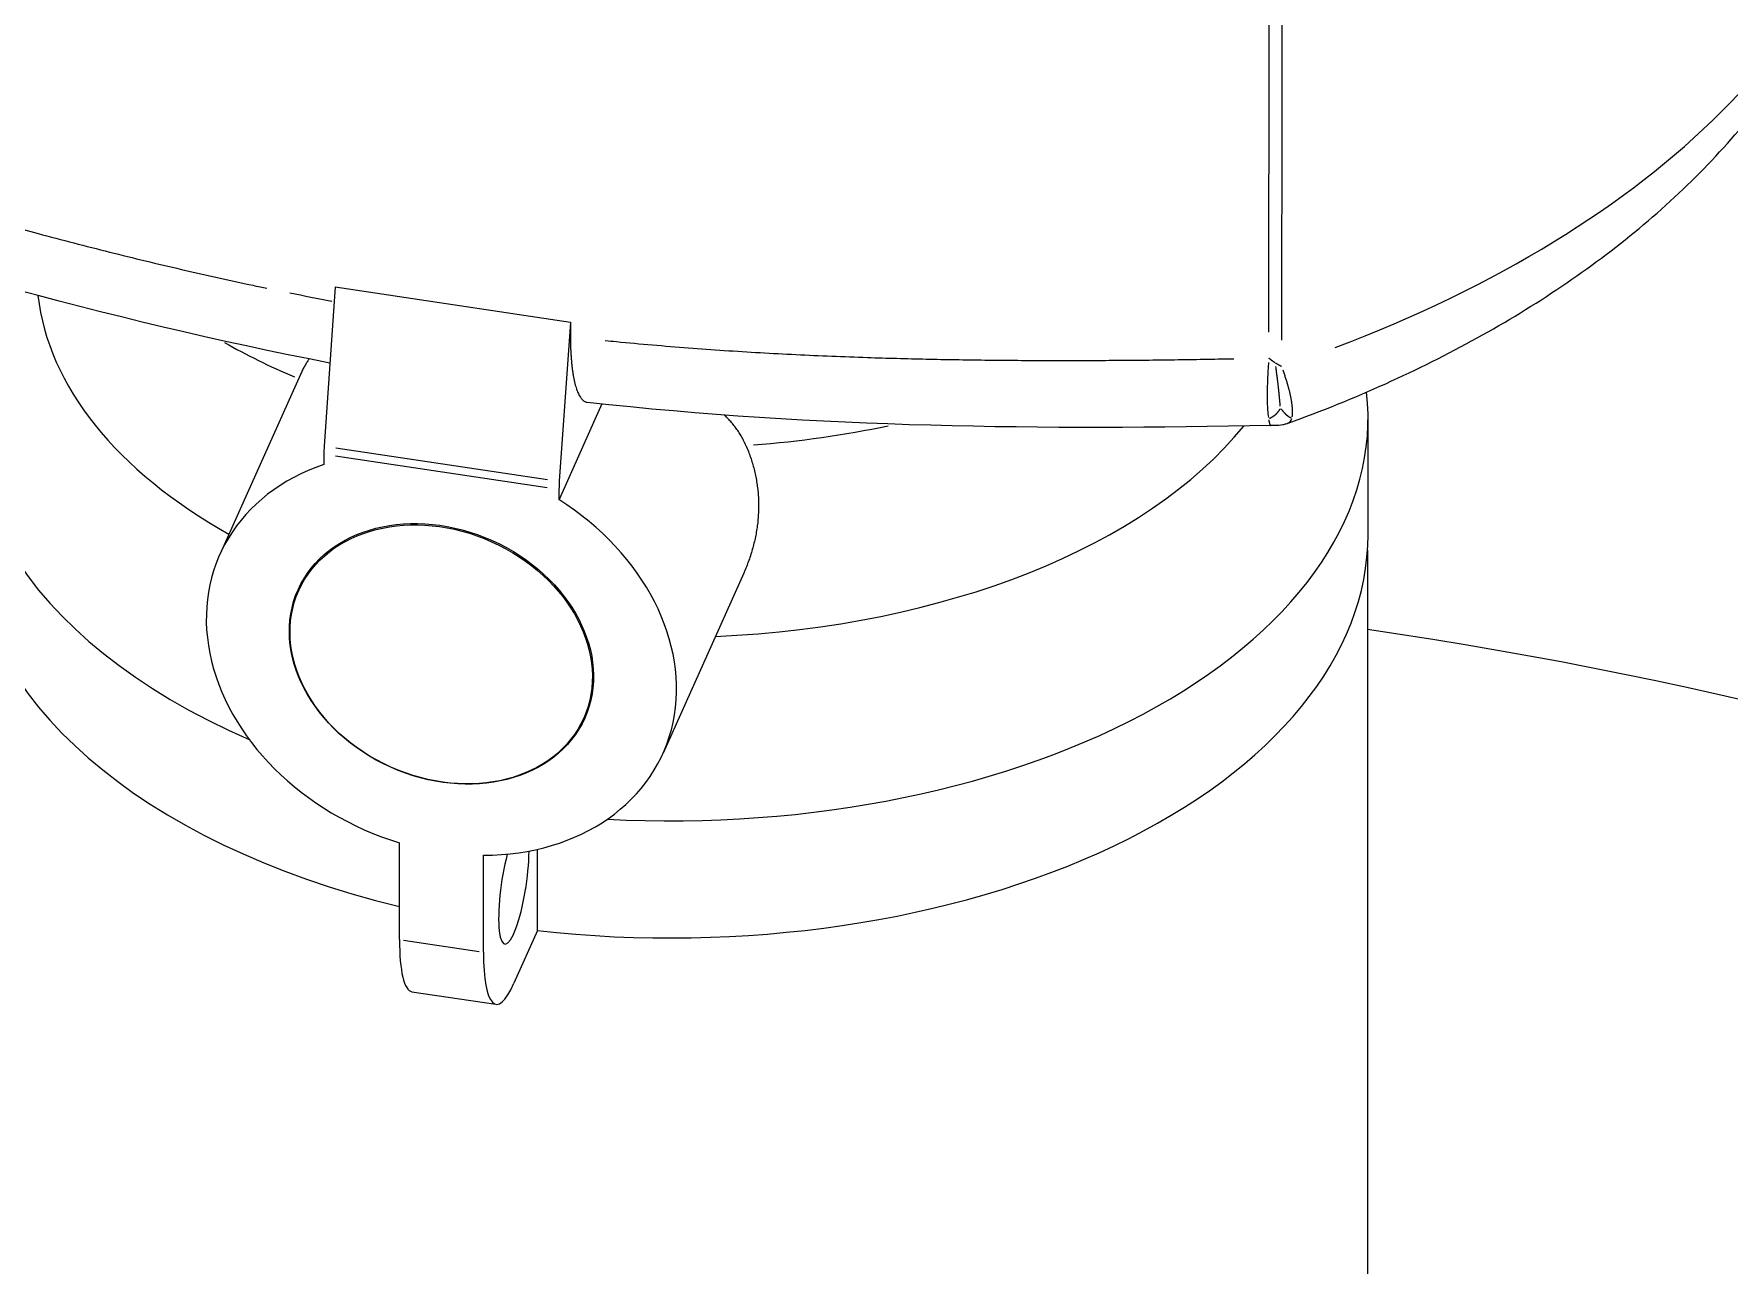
# Model space of a CAD drawing. Header units: millimetres. Extents: x 0 to 89100, y 0 to 63000.
# Drawn here: x 72121.01 to 72157.66, y 56203.54 to 56230.15 of the extents above; entities that cross this region are included whole.
import ezdxf

# ---------------------------------------------------------------- set-up
doc = ezdxf.new("R2010")
doc.units = ezdxf.units.MM
doc.header["$LTSCALE"] = 150
doc.layers.add('Visible', color=7, linetype='Continuous', lineweight=25)
doc.layers.add('Visible Narrow', color=7, linetype='Continuous', lineweight=18)

msp = doc.modelspace()

# ---------------------------------------------------------------- linework, layer by layer
at = {"layer": 'Visible'}
for p, q in [((72127.525, 56224.681), (72127.286, 56221.241)), ((72127.525, 56224.681), (72132.608, 56223.922)), ((72132.608, 56223.922), (72132.369, 56220.482)), ((72132.608, 56223.922), (72132.609, 56223.604)), ((72126.772, 56222.788), (72125.029, 56218.897)), ((72133.288, 56222.152), (72132.363, 56220.085)), ((72147.747, 56221.685), (72147.747, 56221.685)), ((72149.852, 56219.327), (72149.852, 56221.857)), ((72127.28, 56221.068), (72127.28, 56220.844)), ((72132.363, 56220.085), (72132.363, 56220.309)), ((72149.841, 56218.995), (72149.841, 56198.514)), ((72136.356, 56218.499), (72134.613, 56214.606)), ((72128.913, 56210.58), (72128.913, 56212.67)), ((72130.729, 56210.309), (72130.729, 56212.399)), ((72131.895, 56210.771), (72131.895, 56212.529)), ((72131.895, 56210.771), (72131.386, 56209.633)), ((72129.183, 56209.451), (72130.998, 56209.18))]:
    msp.add_line(p, q, dxfattribs=at)
for centre, major_axis, ratio, start_param, end_param in [((68289.516, 57194.934), (-6187.5, 0), 0.57735, 6.096202, 9.616876), ((68289.516, 57194.934), (6112.5, 0), 0.57735, 4.532673, 6.283185), ((72134.758, 56225.012), (-13.688, 0), 0.57735, 0.065218, 0.800605), ((72134.758, 56221.857), (-15.094, 0), 0.57735, 6.02289, 7.207681), ((72134.758, 56221.857), (15.094, 0), 0.57735, 4.622713, 6.3465), ((72134.758, 56225.012), (-13.687, 0), 0.57735, 1.642808, 2.705586), ((72127.467, 56221.487), (-0.111, -0.742), 0.204352, 5.081396, 5.343196), ((72129.821, 56216.752), (-4.792, 2.145), 0.790511, 5.576175, 8.014634), ((72132.55, 56220.728), (-0.111, -0.742), 0.204352, 5.081396, 5.343196), ((72129.821, 56216.752), (4.792, -2.145), 0.790511, 5.23211, 7.67057), ((72134.758, 56219.327), (-15.094, 0), 0.57735, 0, 1.173196), ((72134.758, 56219.327), (15.094, 0), 0.57735, 4.521573, 6.283185), ((72134.761, 56182.629), (61.875, 0), 0.57735, 1.816979, 7.607799), ((72131.386, 56211.776), (-0.194, -1.298), 0.204352, 4.220535, 8.467336), ((72129.57, 56212.047), (-0.387, -2.596), 0.204352, 5.343196, 6.283185), ((72131.386, 56211.776), (-0.387, -2.596), 0.204352, 5.343196, 6.913992)]:
    msp.add_ellipse(centre, major_axis=major_axis, ratio=ratio, start_param=start_param, end_param=end_param, dxfattribs=at)
for centre, major_axis in [((72129.821, 56216.752), (-3.099, 1.387)), ((72129.816, 56216.741), (-3.08, 1.379))]:
    msp.add_ellipse(centre, major_axis=major_axis, ratio=0.790511, dxfattribs=at)
for points, knots in [([(72148.127, 56221.735), (72149.57, 56222.261), (72150.939, 56222.876), (72153.481, 56224.281), (72154.656, 56225.07), (72156.763, 56226.821), (72157.697, 56227.784), (72159.261, 56229.881), (72159.892, 56231.017), (72160.765, 56233.421), (72161.003, 56234.689), (72161.016, 56235.962)], [5.528372, 5.528372, 5.528372, 5.528372, 5.728675, 5.728675, 5.929002, 5.929002, 6.129329, 6.129329, 6.329655, 6.329655, 6.529982, 6.529982, 6.529982, 6.529982]), ([(72132.609, 56223.604), (72132.609, 56223.567), (72132.609, 56223.53), (72132.61, 56223.495), (72132.61, 56223.459), (72132.611, 56223.424), (72132.612, 56223.389), (72132.613, 56223.355), (72132.615, 56223.321), (72132.616, 56223.288), (72132.618, 56223.255), (72132.62, 56223.222), (72132.622, 56223.19), (72132.624, 56223.158), (72132.626, 56223.127), (72132.629, 56223.097), (72132.631, 56223.066), (72132.634, 56223.036), (72132.637, 56223.007), (72132.64, 56222.978), (72132.643, 56222.949), (72132.647, 56222.921), (72132.65, 56222.893), (72132.654, 56222.866), (72132.658, 56222.84), (72132.662, 56222.813), (72132.666, 56222.788), (72132.671, 56222.763), (72132.675, 56222.738), (72132.68, 56222.714), (72132.684, 56222.691), (72132.689, 56222.667), (72132.694, 56222.645), (72132.699, 56222.623), (72132.704, 56222.601), (72132.71, 56222.58), (72132.715, 56222.56), (72132.721, 56222.54), (72132.727, 56222.52), (72132.733, 56222.502), (72132.738, 56222.483), (72132.744, 56222.466), (72132.751, 56222.449), (72132.763, 56222.415), (72132.777, 56222.384), (72132.791, 56222.356), (72132.798, 56222.342), (72132.805, 56222.329), (72132.812, 56222.317), (72132.82, 56222.305), (72132.827, 56222.293), (72132.835, 56222.283), (72132.843, 56222.272), (72132.851, 56222.262), (72132.859, 56222.253), (72132.867, 56222.245), (72132.875, 56222.237), (72132.883, 56222.229), (72132.891, 56222.222), (72132.9, 56222.216), (72132.908, 56222.211), (72132.917, 56222.205), (72132.926, 56222.201), (72132.935, 56222.197), (72132.944, 56222.194), (72132.953, 56222.191), (72132.962, 56222.189), (72132.966, 56222.188), (72132.97, 56222.187), (72132.974, 56222.187)], [0, 0, 0, 0, 0.181843, 0.181843, 0.181843, 0.36381, 0.36381, 0.36381, 0.545725, 0.545725, 0.545725, 0.727591, 0.727591, 0.727591, 0.909954, 0.909954, 0.909954, 1.092785, 1.092785, 1.092785, 1.275972, 1.275972, 1.275972, 1.459385, 1.459385, 1.459385, 1.642874, 1.642874, 1.642874, 1.82628, 1.82628, 1.82628, 2.009437, 2.009437, 2.009437, 2.19217, 2.19217, 2.19217, 2.374309, 2.374309, 2.374309, 2.556314, 2.556314, 2.556314, 2.921866, 2.921866, 2.921866, 3.105143, 3.105143, 3.105143, 3.288566, 3.288566, 3.288566, 3.471991, 3.471991, 3.471991, 3.65528, 3.65528, 3.65528, 3.838299, 3.838299, 3.838299, 4.020924, 4.020924, 4.020924, 4.203041, 4.203041, 4.203041, 4.285114, 4.285114, 4.285114, 4.285114]), ([(72126.961, 56223.124), (72126.955, 56223.115), (72126.949, 56223.107), (72126.943, 56223.098), (72126.928, 56223.076), (72126.913, 56223.053), (72126.898, 56223.03), (72126.884, 56223.006), (72126.869, 56222.981), (72126.855, 56222.956), (72126.841, 56222.93), (72126.827, 56222.903), (72126.813, 56222.876), (72126.799, 56222.848), (72126.786, 56222.819), (72126.772, 56222.79), (72126.772, 56222.789), (72126.772, 56222.789), (72126.772, 56222.788)], [5.125825, 5.125825, 5.125825, 5.125825, 5.2035507, 5.2035507, 5.2035507, 5.3956367, 5.3956367, 5.3956367, 5.5879101, 5.5879101, 5.5879101, 5.7801472, 5.7801472, 5.7801472, 5.9722048, 5.9722048, 5.9722048, 5.9756688, 5.9756688, 5.9756688, 5.9756688]), ([(72136.403, 56221.255), (72136.388, 56221.29), (72136.371, 56221.326), (72136.354, 56221.36), (72136.337, 56221.394), (72136.318, 56221.427), (72136.3, 56221.46), (72136.281, 56221.492), (72136.261, 56221.524), (72136.241, 56221.555), (72136.22, 56221.586), (72136.199, 56221.616), (72136.178, 56221.645), (72136.156, 56221.674), (72136.134, 56221.702), (72136.111, 56221.73), (72136.088, 56221.757), (72136.064, 56221.784), (72136.04, 56221.81), (72136.016, 56221.835), (72135.991, 56221.86), (72135.966, 56221.885), (72135.957, 56221.894), (72135.947, 56221.903), (72135.938, 56221.912)], [0, 0, 0, 0, 0.192051, 0.192051, 0.192051, 0.384097, 0.384097, 0.384097, 0.576228, 0.576228, 0.576228, 0.768555, 0.768555, 0.768555, 0.960896, 0.960896, 0.960896, 1.153009, 1.153009, 1.153009, 1.345132, 1.345132, 1.345132, 1.417317, 1.417317, 1.417317, 1.417317]), ([(72148.127, 56221.735), (72148.11, 56221.729), (72148.092, 56221.723), (72148.052, 56221.711), (72148.03, 56221.705), (72147.953, 56221.69), (72147.896, 56221.687), (72147.812, 56221.686), (72147.78, 56221.686), (72147.747, 56221.685)], [0, 0, 0, 0, 0.00746636, 0.00746636, 0.01716342, 0.01716342, 0.04024821, 0.04024821, 0.0543871, 0.0543871, 0.0543871, 0.0543871]), ([(72136.403, 56221.255), (72136.422, 56221.213), (72136.439, 56221.17), (72136.456, 56221.128), (72136.472, 56221.085), (72136.488, 56221.043), (72136.502, 56221), (72136.517, 56220.957), (72136.531, 56220.914), (72136.544, 56220.87), (72136.557, 56220.827), (72136.569, 56220.784), (72136.58, 56220.74), (72136.591, 56220.696), (72136.601, 56220.652), (72136.61, 56220.608), (72136.619, 56220.563), (72136.627, 56220.519), (72136.635, 56220.474), (72136.642, 56220.429), (72136.648, 56220.385), (72136.654, 56220.34), (72136.659, 56220.295), (72136.664, 56220.25), (72136.667, 56220.205), (72136.671, 56220.159), (72136.673, 56220.114), (72136.675, 56220.069), (72136.677, 56220.023), (72136.677, 56219.978), (72136.677, 56219.932), (72136.677, 56219.886), (72136.675, 56219.841), (72136.673, 56219.795), (72136.671, 56219.749), (72136.668, 56219.703), (72136.664, 56219.658), (72136.66, 56219.612), (72136.655, 56219.566), (72136.649, 56219.52), (72136.643, 56219.474), (72136.636, 56219.429), (72136.628, 56219.383), (72136.62, 56219.337), (72136.611, 56219.291), (72136.601, 56219.246), (72136.591, 56219.2), (72136.581, 56219.154), (72136.569, 56219.109), (72136.557, 56219.063), (72136.545, 56219.018), (72136.532, 56218.973), (72136.518, 56218.928), (72136.504, 56218.882), (72136.489, 56218.837), (72136.473, 56218.792), (72136.457, 56218.748), (72136.44, 56218.703), (72136.423, 56218.658), (72136.405, 56218.614), (72136.386, 56218.569), (72136.376, 56218.546), (72136.366, 56218.522), (72136.356, 56218.499)], [0, 0, 0, 0, 0.22414, 0.22414, 0.22414, 0.447919, 0.447919, 0.447919, 0.671258, 0.671258, 0.671258, 0.894602, 0.894602, 0.894602, 1.11812, 1.11812, 1.11812, 1.341678, 1.341678, 1.341678, 1.565146, 1.565146, 1.565146, 1.788406, 1.788406, 1.788406, 2.011726, 2.011726, 2.011726, 2.235179, 2.235179, 2.235179, 2.458632, 2.458632, 2.458632, 2.681949, 2.681949, 2.681949, 2.905201, 2.905201, 2.905201, 3.128628, 3.128628, 3.128628, 3.352113, 3.352113, 3.352113, 3.575523, 3.575523, 3.575523, 3.798762, 3.798762, 3.798762, 4.022196, 4.022196, 4.022196, 4.245868, 4.245868, 4.245868, 4.469661, 4.469661, 4.469661, 4.588745, 4.588745, 4.588745, 4.588745])]:
    msp.add_open_spline(points, degree=3, knots=knots, dxfattribs=at)
for points in [[(72127.411, 56223.036), (72122.59, 56223.963), (72117.807, 56225.361), (72113.08, 56226.865)], [(72147.747, 56221.685), (72142.879, 56221.59), (72137.941, 56221.627), (72132.974, 56222.187)]]:
    msp.add_open_spline(points, degree=3, dxfattribs=at)
at = {"layer": 'Visible Narrow'}
for p, q in [((72127.54, 56221.203), (72132.115, 56220.52)), ((72127.534, 56221.03), (72132.108, 56220.347)), ((72129.004, 56210.566), (72130.638, 56210.323))]:
    msp.add_line(p, q, dxfattribs=at)
for centre, major_axis, ratio, start_param, end_param in [((72134.758, 56236.055), (26.259, 0), 0.57735, 5.292201, 6.225182), ((72130.071, 56273.557), (55.947, -24.735), 0.785442, 4.987077, 5.002381), ((72134.758, 56229.1), (13.688, 0), 0.57735, 3.93254, 4.077713), ((72134.758, 56229.1), (13.688, 0), 0.57735, 4.845101, 5.06457)]:
    msp.add_ellipse(centre, major_axis=major_axis, ratio=ratio, start_param=start_param, end_param=end_param, dxfattribs=at)
for points, knots in [([(72147.705, 56223.701), (72147.709, 56225.786), (72147.712, 56227.87), (72147.717, 56231.2), (72147.719, 56232.444), (72147.721, 56233.688)], [107.904507, 107.904507, 107.904507, 107.904507, 118.185983, 118.185983, 124.323243, 124.323243, 124.323243, 124.323243]), ([(72147.988, 56223.534), (72147.991, 56225.682), (72147.994, 56227.83), (72148, 56231.282), (72148.002, 56232.586), (72148.004, 56233.891)], [107.593406, 107.593406, 107.593406, 107.593406, 118.185983, 118.185983, 124.618804, 124.618804, 124.618804, 124.618804]), ([(72117.952, 56226.711), (72118.155, 56226.652), (72118.359, 56226.593), (72118.773, 56226.475), (72118.985, 56226.414), (72119.407, 56226.295), (72119.619, 56226.236), (72120.254, 56226.061), (72120.677, 56225.946), (72121.616, 56225.697), (72122.132, 56225.564), (72122.906, 56225.37), (72123.164, 56225.307), (72123.681, 56225.182), (72123.94, 56225.121), (72124.457, 56225.001), (72124.716, 56224.943), (72125.234, 56224.827), (72125.493, 56224.771), (72125.851, 56224.695), (72125.949, 56224.675), (72126.048, 56224.654)], [125.936663, 125.936663, 125.936663, 125.936663, 126.79939, 126.79939, 127.69557, 127.69557, 128.592549, 128.592549, 130.389037, 130.389037, 132.576945, 132.576945, 133.672915, 133.672915, 134.770233, 134.770233, 135.86876, 135.86876, 136.968526, 136.968526, 137.386655, 137.386655, 137.386655, 137.386655]), ([(72133.363, 56223.524), (72133.443, 56223.516), (72133.524, 56223.508), (72133.863, 56223.475), (72134.122, 56223.451), (72134.64, 56223.406), (72134.899, 56223.385), (72135.417, 56223.345), (72135.676, 56223.327), (72136.193, 56223.292), (72136.452, 56223.276), (72136.968, 56223.247), (72137.226, 56223.233), (72138, 56223.195), (72138.515, 56223.174), (72139.454, 56223.143), (72139.877, 56223.132), (72140.512, 56223.118), (72140.723, 56223.114), (72141.145, 56223.107), (72141.356, 56223.104), (72141.778, 56223.099), (72141.989, 56223.097), (72142.411, 56223.094), (72142.622, 56223.093), (72143.043, 56223.092), (72143.253, 56223.092), (72143.674, 56223.092), (72143.885, 56223.093), (72144.305, 56223.095), (72144.515, 56223.097), (72144.936, 56223.1), (72145.146, 56223.102), (72145.566, 56223.107), (72145.776, 56223.11), (72146.195, 56223.117), (72146.405, 56223.12), (72146.727, 56223.126), (72146.838, 56223.128), (72146.95, 56223.13)], [87.283514, 87.283514, 87.283514, 87.283514, 87.623907, 87.623907, 88.724797, 88.724797, 89.824567, 89.824567, 90.9231, 90.9231, 92.020426, 92.020426, 93.116404, 93.116404, 95.304336, 95.304336, 97.100853, 97.100853, 97.997849, 97.997849, 98.894047, 98.894047, 99.789507, 99.789507, 100.684246, 100.684246, 101.578304, 101.578304, 102.471718, 102.471718, 103.364645, 103.364645, 104.257003, 104.257003, 105.148832, 105.148832, 106.040163, 106.040163, 106.515047, 106.515047, 106.515047, 106.515047])]:
    msp.add_open_spline(points, degree=3, knots=knots, dxfattribs=at)
for points, degree in [([(72147.697, 56223.05), (72147.656, 56222.482), (72147.669, 56222.074), (72147.697, 56221.859)], 3), ([(72147.842, 56223.041), (72147.82, 56223.055), (72147.798, 56223.07), (72147.776, 56223.086), (72147.755, 56223.103), (72147.733, 56223.121), (72147.711, 56223.14)], 6), ([(72147.98, 56222.962), (72147.961, 56222.972), (72147.941, 56222.982), (72147.921, 56222.993), (72147.9, 56223.005), (72147.878, 56223.018), (72147.857, 56223.032)], 6), ([(72147.955, 56222.101), (72147.946, 56222.214), (72147.934, 56222.339), (72147.922, 56222.461), (72147.909, 56222.583), (72147.89, 56222.733), (72147.86, 56222.958)], 6), ([(72148.213, 56221.877), (72148.228, 56221.969), (72148.225, 56222.095), (72148.203, 56222.252), (72148.161, 56222.438), (72148.098, 56222.649), (72148.015, 56222.881)], 6), ([(72147.948, 56222.047), (72147.917, 56221.994), (72147.882, 56221.947), (72147.849, 56221.912), (72147.817, 56221.887), (72147.779, 56221.865), (72147.722, 56221.835)], 6), ([(72147.971, 56222.047), (72148.009, 56221.995), (72148.049, 56221.951), (72148.084, 56221.916), (72148.115, 56221.889), (72148.148, 56221.869), (72148.192, 56221.853)], 6), ([(72147.704, 56221.811), (72147.711, 56221.772), (72147.717, 56221.74), (72147.724, 56221.715), (72147.731, 56221.697), (72147.738, 56221.688), (72147.745, 56221.686)], 6), ([(72148.131, 56221.742), (72148.164, 56221.756), (72148.189, 56221.789), (72148.204, 56221.839)], 3)]:
    msp.add_open_spline(points, degree=degree, dxfattribs=at)

doc.saveas('drawing.dxf')
